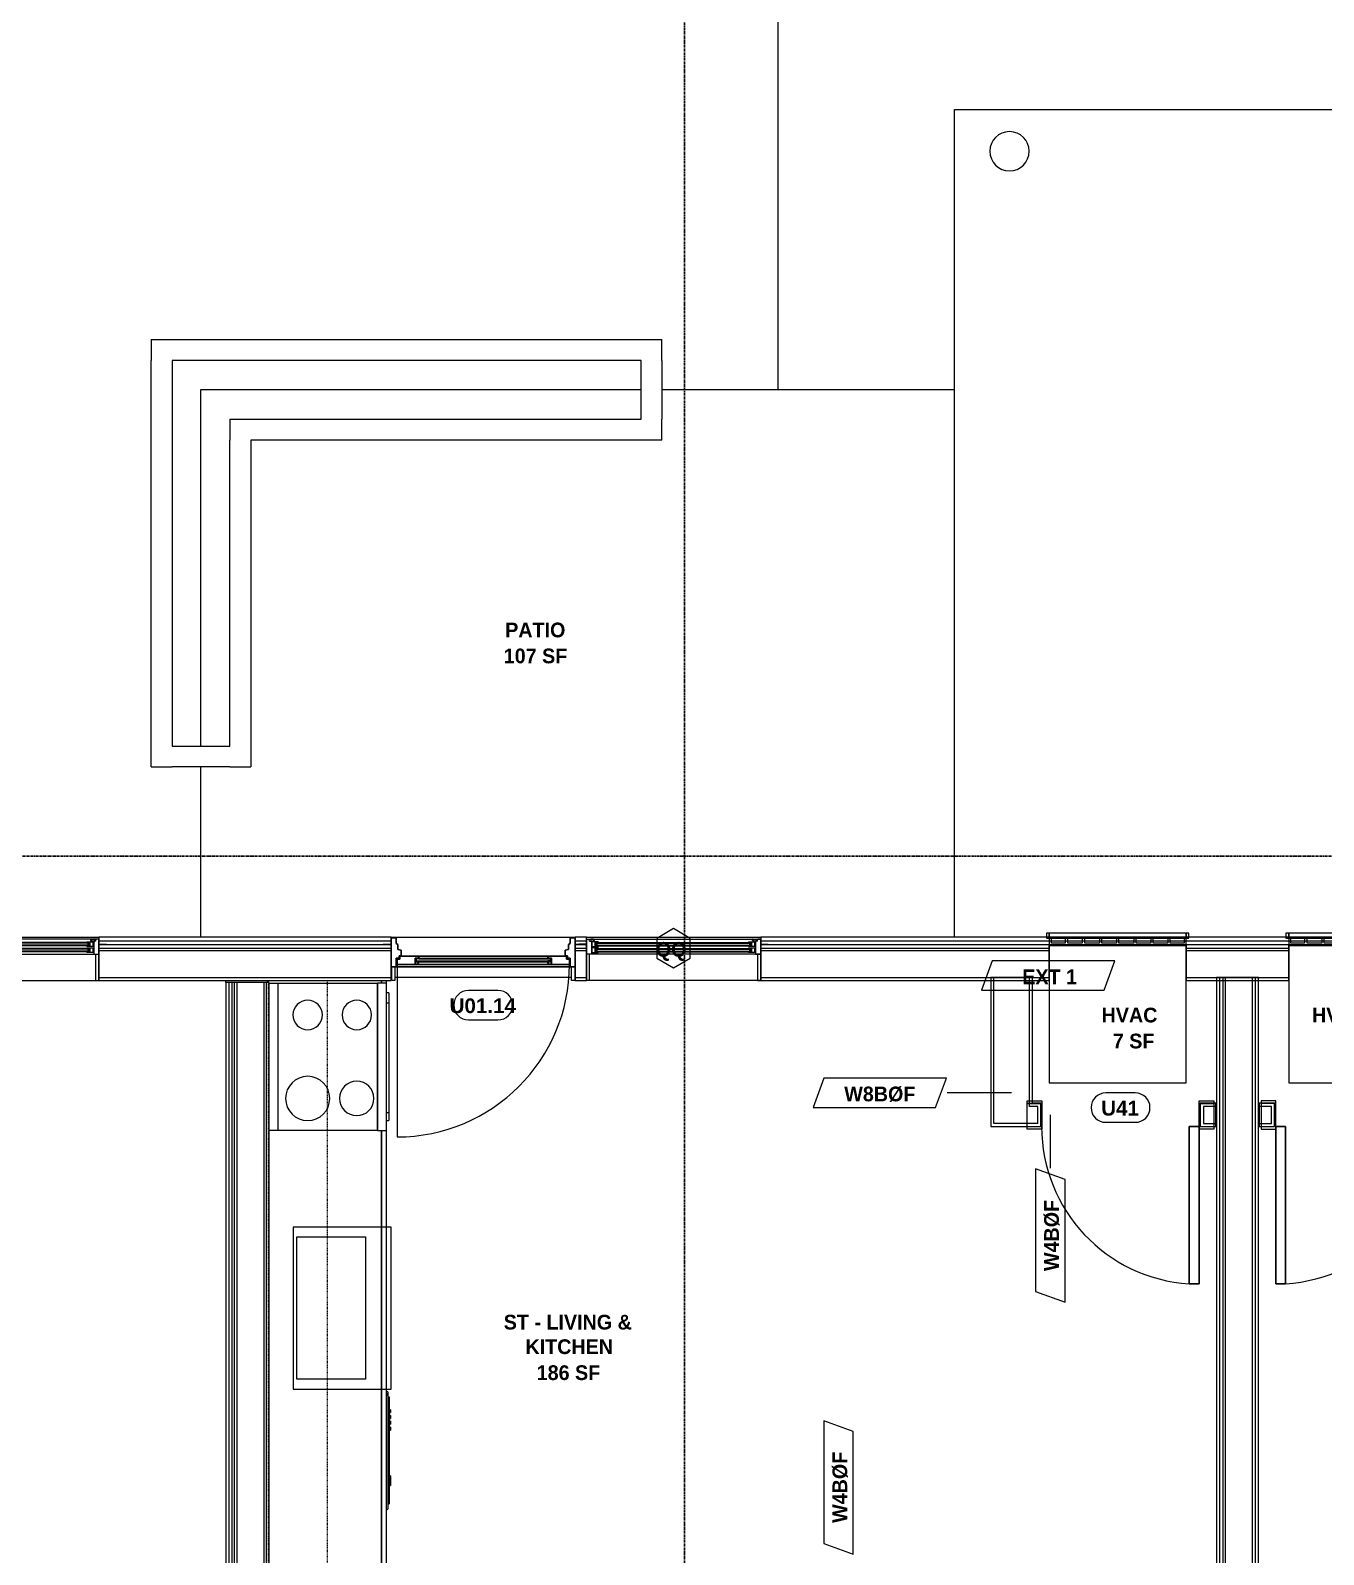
# Model space of a CAD drawing. Header units: inches. Extents: x -4058 to -1781, y 9814 to 12264.
# Drawn here: x -2960.5 to -2697.2, y 10697 to 11007.4 of the extents above; entities that cross this region are included whole.
import ezdxf

# ---------------------------------------------------------------- set-up
doc = ezdxf.new("R2010")
doc.units = ezdxf.units.IN
doc.header["$MEASUREMENT"] = 0
doc.linetypes.add('Dash', pattern=[0.25, 0.125, -0.125])
doc.linetypes.add('Grid Line 1_2_', pattern=[0.875, 0.5, -0.125, 0.125, -0.125])
for name, color, linetype, lineweight in [('0-1', 7, 'Continuous', 5), ('0-2', 7, 'Continuous', 9), ('A-AREA-IDEN', 2, 'Continuous', 9), ('A-DETL-GENF-HDLN-1', 7, 'Dash', 9), ('A-DETL-GENF-HDLN-2', 1, 'Continuous', 18), ('A-DOOR-1', 7, 'Continuous', 9), ('A-DOOR-2', 10, 'Continuous', 30), ('A-DOOR-3', 31, 'Continuous', 9), ('A-DOOR-4', 31, 'Continuous', 30), ('A-DOOR-FRAM-1', 7, 'Continuous', 9), ('A-DOOR-FRAM-2', 10, 'Continuous', 30), ('A-DOOR-GLAZ-1', 7, 'Continuous', 9), ('A-DOOR-IDEN', 31, 'Continuous', 9), ('A-FLOR-1', 7, 'Continuous', 9), ('A-FLOR-2', 192, 'Continuous', 9), ('A-GENM-1', 7, 'Continuous', 9), ('A-GLAZ', 151, 'Continuous', 18), ('A-GLAZ-1', 10, 'Continuous', 30), ('A-GLAZ-2', 7, 'Continuous', 9), ('A-GLAZ-IDEN', 152, 'Continuous', 9), ('A-WALL', 113, 'Continuous', 18), ('A-WALL-1', 7, 'Continuous', 9), ('A-WALL-2', 250, 'Continuous', 18), ('A-WALL-3', 113, 'Continuous', 9), ('A-WALL-IDEN', 211, 'Continuous', 9), ('E-LITE-EQPM-1', 7, 'Continuous', 9), ('I-WALL-1', 7, 'Continuous', 9), ('I-WALL-2', 2, 'Continuous', 9), ('P-SANR-FIXT', 6, 'Continuous', 9), ('Q-CASE', 31, 'Continuous', 9), ('Q-CASE-HDLN', 31, 'Dash', 9), ('Q-SPCQ', 91, 'Continuous', 9), ('S-GRID-1', 1, 'Grid Line 1_2_', 30)]:
    doc.layers.add(name, color=color, linetype=linetype, lineweight=lineweight)
doc.styles.add('Arial_B', font='arialbd.ttf', dxfattribs={"height": 3})
doc.styles.add('Century Gothic_B_1', font='GOTHICB.TTF', dxfattribs={"height": 3})

# ---------------------------------------------------------------- blocks, each defined once
blk = doc.blocks.new('Bayer Built Door - VISTAGRANDE FLUSH _RH_ - 37-1_2__ x 81-3_4__ - 1ST FLOOR 2-3442498-UNIT PLANS - 1ST FLOOR')
at = {"layer": 'A-DOOR-1'}
blk.add_line((17.56, 1.16), (17.56, 36.28), dxfattribs=at)
blk.add_arc((17.56, 1.16), 35.12, 90, 180, dxfattribs=at)
at = {"layer": 'A-DOOR-2'}
for p, q in [((-17.56, 0.09), (-17.56, 1.16)), ((-17.56, 1.16), (-13.13, 1.16)), ((-16.95, 0.08), (-17.56, 0.09)), ((-16.95, -0.56), (-16.95, 0.08)), ((-13.87, 1.16), (-13.87, -0.16)), ((-13.87, 1.16), (-13.87, 1.09)), ((-13.87, 1.09), (-13.36, 1.09)), ((-13.13, 0.59), (-13.87, 0.59)), ((-13.36, 1.09), (-13.16, 0.84)), ((-13.16, 0.84), (-13.13, 0.66)), ((13.12, 1.16), (-13.13, 1.16)), ((-13.13, 0.66), (-13.13, 0.59)), ((13.16, 0.84), (13.12, 0.66)), ((13.12, 0.66), (13.12, 0.59)), ((13.12, 0.59), (13.87, 0.59)), ((17.56, 1.16), (13.12, 1.16)), ((13.36, 1.09), (13.16, 0.84)), ((13.87, 1.09), (13.36, 1.09)), ((13.87, 1.16), (13.87, -0.16)), ((13.87, 1.16), (13.87, 1.09)), ((16.95, 0.08), (17.56, 0.09)), ((16.95, -0.56), (16.95, 0.08)), ((17.56, 0.09), (17.56, 1.16)), ((-16.95, -0.56), (-13.13, -0.56)), ((-13.87, -0.16), (-13.13, -0.16)), ((-13.13, -0.25), (-13.16, -0.56)), ((13.12, -0.56), (-13.13, -0.56)), ((-13.13, -0.16), (-13.13, -0.25)), ((13.12, -0.16), (13.12, -0.25)), ((13.87, -0.16), (13.12, -0.16)), ((13.12, -0.25), (13.16, -0.56)), ((16.95, -0.56), (13.12, -0.56))]:
    blk.add_line(p, q, dxfattribs=at)
at = {"layer": 'A-DOOR-FRAM-1'}
for p, q in [((-18.63, 4.44), (-18, 4.44)), ((-18.63, 1.62), (-18.63, 4.44)), ((-18, 4.44), (-18, 1.62)), ((18, 4.44), (18.62, 4.44)), ((18, 1.62), (18, 4.44)), ((18.62, 4.44), (18.62, 1.62)), ((-18, 1.62), (-18.63, 1.62)), ((18.62, 1.62), (18, 1.62))]:
    blk.add_line(p, q, dxfattribs=at)
at = {"layer": 'A-DOOR-FRAM-2'}
for p, q in [((-18.75, -4.25), (-18.75, 1.62)), ((-18.75, 1.62), (-17.72, 1.62)), ((-18.37, 1.62), (-18.75, 1.62)), ((-18.75, 1.62), (-18.63, 1.62)), ((-18, 1.62), (18, 1.62)), ((-17.72, 1.62), (-17.72, -0.16)), ((17.72, 1.62), (17.72, -0.16)), ((18.75, 1.62), (17.72, 1.62)), ((18.62, 1.62), (18.75, 1.62)), ((18.75, -4.25), (18.75, 1.62)), ((-20.38, -2.94), (-18.75, -2.94)), ((-17.72, -0.16), (-17.14, -0.16)), ((-17.38, -2.89), (-17.72, -3.13)), ((-16.69, -1.73), (-17.38, -1.89)), ((-17.38, -1.89), (-17.38, -2.89)), ((-17.14, -0.16), (-17.14, -0.59)), ((-17.14, -0.59), (-16.69, -0.59)), ((-16.69, -0.59), (-16.69, -1.73)), ((17.14, -0.59), (16.69, -0.59)), ((16.69, -0.59), (16.69, -1.73)), ((16.69, -1.73), (17.38, -1.89)), ((17.14, -0.16), (17.14, -0.59)), ((17.72, -0.16), (17.14, -0.16)), ((17.38, -1.89), (17.38, -2.89)), ((17.38, -2.89), (17.72, -3.13)), ((20.37, -2.94), (18.75, -2.94)), ((-18.75, -4.25), (-17.72, -4.25)), ((-17.72, -3.13), (-17.72, -4.25)), ((17.72, -3.13), (17.72, -4.25)), ((18.75, -4.25), (17.72, -4.25))]:
    blk.add_line(p, q, dxfattribs=at)
at = {"layer": 'A-DOOR-GLAZ-1'}
for p, q in [((-13.87, 0.44), (-13.13, 0.44)), ((-13.66, 0), (-13.66, 0.44)), ((13.12, 0.59), (-13.13, 0.59)), ((13.12, 0.44), (-13.13, 0.44)), ((13.87, 0.44), (13.12, 0.44)), ((13.66, 0), (13.66, 0.44)), ((-13.13, 0), (-13.87, 0)), ((13.12, 0), (-13.13, 0)), ((13.12, -0.16), (-13.13, -0.16)), ((13.12, 0), (13.87, 0))]:
    blk.add_line(p, q, dxfattribs=at)
blk = doc.blocks.new('Window-Double_Hung-Marvin-Essential - 1-WIDE _TEMP LOWER_ ESDH3066-3454275-UNIT PLANS - 1ST FLOOR')
at = {"layer": 'A-DETL-GENF-HDLN-1'}
blk.add_line((16.1, 3.97), (-16.5, 3.97), dxfattribs=at)
at = {"layer": 'A-DETL-GENF-HDLN-2'}
for p, q in [((-17.75, 4.03), (-17.16, 4.03)), ((-17.75, 4.03), (-17.75, 0.94)), ((-17.08, 3.62), (-17.16, 4.03)), ((-17.08, 3.62), (-16.19, 3.62)), ((-16.85, 4), (-16.85, 3.62)), ((-16.3, 4), (-16.85, 4)), ((-16.38, 3.52), (-16.72, 3.52)), ((-16.72, 3.52), (-16.72, 0.94)), ((-15.34, 3.44), (-16.56, 3.44)), ((-16.56, 2.5), (-16.56, 3.44)), ((-16.38, 3.62), (-16.38, 3.52)), ((-16.3, 3.76), (-16.3, 4)), ((-16.18, 3.76), (-16.3, 3.76)), ((-16.19, 3.72), (-16.1, 3.72)), ((-16.19, 3.62), (-16.19, 3.72)), ((-16.18, 3.97), (-16.1, 3.97)), ((-16.18, 3.97), (-16.18, 3.76)), ((-16.1, 3.72), (-16.1, 3.97)), ((-15.94, 2.62), (-15.94, 3.34)), ((-15.94, 3.34), (-15.28, 3.34)), ((-15.84, 2.63), (-15.84, 3.32)), ((-15.54, 2.76), (-15.54, 3.2)), ((-15.34, 3.44), (-15.28, 3.38)), ((-15.28, 3.34), (-15.28, 3.38)), ((15.34, 3.44), (15.28, 3.38)), ((15.28, 3.34), (15.28, 3.38)), ((15.94, 3.34), (15.28, 3.34)), ((15.34, 3.44), (16.56, 3.44)), ((15.54, 2.76), (15.54, 3.2)), ((15.84, 2.63), (15.84, 3.32)), ((15.94, 2.62), (15.94, 3.34)), ((16.18, 3.97), (16.1, 3.97)), ((16.1, 3.72), (16.1, 3.97)), ((16.19, 3.72), (16.1, 3.72)), ((16.18, 3.97), (16.18, 3.76)), ((16.18, 3.76), (16.3, 3.76)), ((16.19, 3.62), (16.19, 3.72)), ((17.08, 3.62), (16.19, 3.62)), ((16.3, 3.76), (16.3, 4)), ((16.3, 4), (16.85, 4)), ((16.38, 3.62), (16.38, 3.52)), ((16.38, 3.52), (16.72, 3.52)), ((16.56, 2.5), (16.56, 3.44)), ((16.72, 3.52), (16.72, 0.94)), ((16.85, 4), (16.85, 3.62)), ((17.08, 3.62), (17.16, 4.03)), ((17.75, 4.03), (17.16, 4.03)), ((17.75, 4.03), (17.75, 0.94)), ((-19.25, 2.98), (-19.25, 2.94)), ((-17.75, 2.98), (-19.25, 2.98)), ((-19.25, 2.94), (-17.9, 2.94)), ((-17.9, 2.94), (-17.9, 2.83)), ((-17.9, 2.83), (-17.75, 2.83)), ((-16.72, 0.94), (-17.75, 0.94)), ((-17.13, 0.91), (-17.13, -4.44)), ((-16.56, 2.5), (-15.34, 2.5)), ((-15.34, 2.22), (-16.56, 2.22)), ((-16.56, 1.28), (-16.56, 2.22)), ((-16.56, 1.28), (-15.34, 1.28)), ((-15.28, 2.62), (-15.94, 2.62)), ((-15.94, 1.4), (-15.94, 2.12)), ((-15.94, 2.12), (-15.28, 2.12)), ((-15.28, 1.4), (-15.94, 1.4)), ((-15.84, 1.41), (-15.84, 2.1)), ((-15.54, 1.54), (-15.54, 1.98)), ((-15.34, 2.5), (-15.28, 2.56)), ((-15.34, 2.22), (-15.28, 2.16)), ((-15.34, 1.28), (-15.28, 1.34)), ((-15.28, 2.56), (-15.28, 2.62)), ((-15.28, 2.12), (-15.28, 2.16)), ((-15.28, 1.34), (-15.28, 1.4)), ((15.28, 2.56), (15.28, 2.62)), ((15.28, 2.62), (15.94, 2.62)), ((15.34, 2.5), (15.28, 2.56)), ((15.34, 2.22), (15.28, 2.16)), ((15.28, 2.12), (15.28, 2.16)), ((15.94, 2.12), (15.28, 2.12)), ((15.28, 1.34), (15.28, 1.4)), ((15.28, 1.4), (15.94, 1.4)), ((15.34, 1.28), (15.28, 1.34)), ((16.56, 2.5), (15.34, 2.5)), ((15.34, 2.22), (16.56, 2.22)), ((16.56, 1.28), (15.34, 1.28)), ((15.54, 1.54), (15.54, 1.98)), ((15.84, 1.41), (15.84, 2.1)), ((15.94, 1.4), (15.94, 2.12)), ((16.56, 1.28), (16.56, 2.22)), ((16.72, 0.94), (17.75, 0.94)), ((17.12, -4.44), (17.12, 0.91)), ((17.75, 2.98), (19.25, 2.98)), ((17.9, 2.83), (17.75, 2.83)), ((17.9, 2.94), (17.9, 2.83)), ((19.25, 2.94), (17.9, 2.94)), ((19.25, 2.98), (19.25, 2.94)), ((-17.13, -4.44), (-17.75, -4.44)), ((17.12, -4.44), (17.75, -4.44))]:
    blk.add_line(p, q, dxfattribs=at)
at = {"layer": 'A-GLAZ'}
for p, q in [((15.84, 3.32), (-15.84, 3.32)), ((15.84, 3.2), (-15.84, 3.2)), ((15.84, 2.76), (-15.84, 2.76)), ((15.84, 2.63), (-15.84, 2.63)), ((15.84, 2.1), (-15.84, 2.1)), ((15.84, 1.98), (-15.84, 1.98)), ((15.84, 1.54), (-15.84, 1.54)), ((15.84, 1.41), (-15.84, 1.41))]:
    blk.add_line(p, q, dxfattribs=at)
at = {"layer": 'A-GLAZ-1'}
for p, q in [((-17.75, 4.03), (-17.75, 0.94)), ((17.75, 0.94), (17.75, 4.03)), ((-17.75, 0.91), (-17.75, -4.44)), ((17.75, -4.44), (17.75, 0.91))]:
    blk.add_line(p, q, dxfattribs=at)
at = {"layer": 'A-GLAZ-2'}
for p, q in [((17.75, 4.03), (-17.75, 4.03)), ((-17.75, 0.94), (17.75, 0.94)), ((-17.75, -4.44), (17.75, -4.44))]:
    blk.add_line(p, q, dxfattribs=at)
blk = doc.blocks.new('Pathway_Cooper_McGraw-Edison _BSC-BRC_Round - Pathway_Cooper_McGraw-Edison _BSC-BRC_Round-2028611-UNIT PLANS - 1ST FLOOR')
at = {"layer": 'E-LITE-EQPM-1'}
for start, end in [(360, 180), (180, 360)]:
    blk.add_arc((0, 0), 4, start, end, dxfattribs=at)
blk = doc.blocks.new('V-Series_EWC4_SPVU_RFA_2015 - 1ST FLOOR-2484708-UNIT PLANS - 1ST FLOOR')
at = {"layer": 'A-GENM-1'}
for p, q in [((-3126.69, 12090.69), (-3127.25, 12090.69)), ((-3127.25, 12090.69), (-3127.25, 12089.69)), ((-3127.25, 12089.69), (-3126.69, 12089.69)), ((-3098.81, 12090.69), (-3126.69, 12090.69)), ((-3126.69, 12090.69), (-3126.69, 12089.69)), ((-3126.69, 12089.69), (-3126.69, 12090.69)), ((-3126.69, 12089.69), (-3098.81, 12089.69)), ((-3126.69, 12089.69), (-3126.69, 12060.25)), ((-3126.25, 12089.69), (-3126.69, 12089.69)), ((-3126.25, 12088.69), (-3126.25, 12089.69)), ((-3123.45, 12088.69), (-3126.25, 12088.69)), ((-3122.95, 12089.69), (-3123.45, 12089.69)), ((-3123.45, 12089.69), (-3123.45, 12088.69)), ((-3122.95, 12088.69), (-3122.95, 12089.69)), ((-3119.97, 12088.69), (-3122.95, 12088.69)), ((-3119.47, 12089.69), (-3119.97, 12089.69)), ((-3119.97, 12089.69), (-3119.97, 12088.69)), ((-3119.47, 12088.69), (-3119.47, 12089.69)), ((-3116.48, 12088.69), (-3119.47, 12088.69)), ((-3115.98, 12089.69), (-3116.48, 12089.69)), ((-3116.48, 12089.69), (-3116.48, 12088.69)), ((-3115.98, 12088.69), (-3115.98, 12089.69)), ((-3113, 12088.69), (-3115.98, 12088.69)), ((-3112.5, 12089.69), (-3113, 12089.69)), ((-3113, 12089.69), (-3113, 12088.69)), ((-3112.5, 12088.69), (-3112.5, 12089.69)), ((-3109.51, 12088.69), (-3112.5, 12088.69)), ((-3109.01, 12089.69), (-3109.51, 12089.69)), ((-3109.51, 12089.69), (-3109.51, 12088.69)), ((-3109.01, 12088.69), (-3109.01, 12089.69)), ((-3106.03, 12088.69), (-3109.01, 12088.69)), ((-3105.53, 12089.69), (-3106.03, 12089.69)), ((-3106.03, 12089.69), (-3106.03, 12088.69)), ((-3105.53, 12088.69), (-3105.53, 12089.69)), ((-3102.55, 12088.69), (-3105.53, 12088.69)), ((-3102.05, 12089.69), (-3102.55, 12089.69)), ((-3102.55, 12089.69), (-3102.55, 12088.69)), ((-3102.05, 12088.69), (-3102.05, 12089.69)), ((-3099.25, 12088.69), (-3102.05, 12088.69)), ((-3098.81, 12089.69), (-3099.25, 12089.69)), ((-3099.25, 12089.69), (-3099.25, 12088.69)), ((-3098.81, 12089.69), (-3098.81, 12090.69)), ((-3098.25, 12090.69), (-3098.81, 12090.69)), ((-3098.81, 12090.69), (-3098.81, 12089.69)), ((-3098.81, 12089.69), (-3098.25, 12089.69)), ((-3098.81, 12060.25), (-3098.81, 12089.69)), ((-3098.25, 12089.69), (-3098.25, 12090.69)), ((-3126.69, 12060.25), (-3098.81, 12060.25))]:
    blk.add_line(p, q, dxfattribs=at)
blk = doc.blocks.new('Window-Double_Hung-Marvin-Essential - 1-WIDE _TEMP ALL_ ESDH3066-3454280-UNIT PLANS - 1ST FLOOR')
at = {"layer": 'A-DETL-GENF-HDLN-1'}
blk.add_line((16.1, -3.97), (-16.5, -3.97), dxfattribs=at)
at = {"layer": 'A-DETL-GENF-HDLN-2'}
for p, q in [((-17.13, 4.44), (-17.75, 4.44)), ((-17.13, -0.91), (-17.13, 4.44)), ((17.12, 4.44), (17.75, 4.44)), ((17.12, 4.44), (17.12, -0.91)), ((-19.25, -2.98), (-19.25, -2.94)), ((-19.25, -2.94), (-17.9, -2.94)), ((-17.75, -2.98), (-19.25, -2.98)), ((-17.9, -2.94), (-17.9, -2.83)), ((-17.9, -2.83), (-17.75, -2.83)), ((-16.72, -0.94), (-17.75, -0.94)), ((-17.75, -4.03), (-17.75, -0.94)), ((-16.72, -3.52), (-16.72, -0.94)), ((-16.56, -1.28), (-15.34, -1.28)), ((-16.56, -1.28), (-16.56, -2.22)), ((-15.34, -2.22), (-16.56, -2.22)), ((-16.56, -2.5), (-15.34, -2.5)), ((-16.56, -2.5), (-16.56, -3.44)), ((-15.28, -1.4), (-15.94, -1.4)), ((-15.94, -1.4), (-15.94, -2.12)), ((-15.94, -2.12), (-15.28, -2.12)), ((-15.28, -2.62), (-15.94, -2.62)), ((-15.94, -2.62), (-15.94, -3.34)), ((-15.84, -1.41), (-15.84, -2.1)), ((-15.84, -2.63), (-15.84, -3.32)), ((-15.54, -1.54), (-15.54, -1.98)), ((-15.54, -2.76), (-15.54, -3.2)), ((-15.34, -1.28), (-15.28, -1.34)), ((-15.34, -2.22), (-15.28, -2.16)), ((-15.34, -2.5), (-15.28, -2.56)), ((-15.28, -1.34), (-15.28, -1.4)), ((-15.28, -2.12), (-15.28, -2.16)), ((-15.28, -2.56), (-15.28, -2.62)), ((15.34, -1.28), (15.28, -1.34)), ((15.28, -1.34), (15.28, -1.4)), ((15.28, -1.4), (15.94, -1.4)), ((15.28, -2.12), (15.28, -2.16)), ((15.94, -2.12), (15.28, -2.12)), ((15.34, -2.22), (15.28, -2.16)), ((15.34, -2.5), (15.28, -2.56)), ((15.28, -2.56), (15.28, -2.62)), ((15.28, -2.62), (15.94, -2.62)), ((16.56, -1.28), (15.34, -1.28)), ((15.34, -2.22), (16.56, -2.22)), ((16.56, -2.5), (15.34, -2.5)), ((15.54, -1.54), (15.54, -1.98)), ((15.54, -2.76), (15.54, -3.2)), ((15.84, -1.41), (15.84, -2.1)), ((15.84, -2.63), (15.84, -3.32)), ((15.94, -1.4), (15.94, -2.12)), ((15.94, -2.62), (15.94, -3.34)), ((16.56, -1.28), (16.56, -2.22)), ((16.56, -2.5), (16.56, -3.44)), ((16.72, -3.52), (16.72, -0.94)), ((16.72, -0.94), (17.75, -0.94)), ((17.75, -4.03), (17.75, -0.94)), ((17.9, -2.83), (17.75, -2.83)), ((17.75, -2.98), (19.25, -2.98)), ((17.9, -2.94), (17.9, -2.83)), ((19.25, -2.94), (17.9, -2.94)), ((19.25, -2.98), (19.25, -2.94)), ((-17.75, -4.03), (-17.16, -4.03)), ((-17.08, -3.62), (-17.16, -4.03)), ((-17.08, -3.62), (-16.19, -3.62)), ((-16.85, -4), (-16.85, -3.62)), ((-16.3, -4), (-16.85, -4)), ((-16.38, -3.52), (-16.72, -3.52)), ((-15.34, -3.44), (-16.56, -3.44)), ((-16.38, -3.62), (-16.38, -3.52)), ((-16.18, -3.76), (-16.3, -3.76)), ((-16.3, -3.76), (-16.3, -4)), ((-16.19, -3.62), (-16.19, -3.72)), ((-16.19, -3.72), (-16.1, -3.72)), ((-16.18, -3.97), (-16.18, -3.76)), ((-16.18, -3.97), (-16.1, -3.97)), ((-16.1, -3.72), (-16.1, -3.97)), ((-15.94, -3.34), (-15.28, -3.34)), ((-15.34, -3.44), (-15.28, -3.38)), ((-15.28, -3.34), (-15.28, -3.38)), ((15.28, -3.34), (15.28, -3.38)), ((15.94, -3.34), (15.28, -3.34)), ((15.34, -3.44), (15.28, -3.38)), ((15.34, -3.44), (16.56, -3.44)), ((16.19, -3.72), (16.1, -3.72)), ((16.1, -3.72), (16.1, -3.97)), ((16.18, -3.97), (16.1, -3.97)), ((16.18, -3.97), (16.18, -3.76)), ((16.18, -3.76), (16.3, -3.76)), ((17.08, -3.62), (16.19, -3.62)), ((16.19, -3.62), (16.19, -3.72)), ((16.3, -3.76), (16.3, -4)), ((16.3, -4), (16.85, -4)), ((16.38, -3.62), (16.38, -3.52)), ((16.38, -3.52), (16.72, -3.52)), ((16.85, -4), (16.85, -3.62)), ((17.08, -3.62), (17.16, -4.03)), ((17.75, -4.03), (17.16, -4.03))]:
    blk.add_line(p, q, dxfattribs=at)
at = {"layer": 'A-GLAZ'}
for p, q in [((15.84, -1.41), (-15.84, -1.41)), ((15.84, -1.54), (-15.84, -1.54)), ((15.84, -1.98), (-15.84, -1.98)), ((15.84, -2.1), (-15.84, -2.1)), ((15.84, -2.63), (-15.84, -2.63)), ((15.84, -2.76), (-15.84, -2.76)), ((15.84, -3.2), (-15.84, -3.2)), ((15.84, -3.32), (-15.84, -3.32))]:
    blk.add_line(p, q, dxfattribs=at)
at = {"layer": 'A-GLAZ-1'}
for p, q in [((-17.75, -0.91), (-17.75, 4.44)), ((17.75, 4.44), (17.75, -0.91)), ((-17.75, -4.03), (-17.75, -0.94)), ((17.75, -0.94), (17.75, -4.03))]:
    blk.add_line(p, q, dxfattribs=at)
at = {"layer": 'A-GLAZ-2'}
for p, q in [((-17.75, 4.44), (17.75, 4.44)), ((-17.75, -0.94), (17.75, -0.94)), ((17.75, -4.03), (-17.75, -4.03)), ((17.75, -4.44), (19.62, -4.44)), ((17.75, -4.5), (17.75, -4.44)), ((19.62, -4.5), (17.75, -4.5)), ((19.62, -4.44), (19.62, -4.5))]:
    blk.add_line(p, q, dxfattribs=at)
blk = doc.blocks.new('CTR - 1st Phase - Shell_rvt-1-UNIT PLANS - 1ST FLOOR')
at = {"layer": 'A-FLOR-1'}
for p, q in [((-2808.32, 11061.29), (-2808.32, 10934.19)), ((-2772.32, 10934.19), (-2772.32, 10991.29)), ((-2772.32, 10991.29), (-2520.32, 10991.29)), ((-2925.92, 10934.19), (-2925.92, 10861.64)), ((-2836.17, 10934.19), (-2925.92, 10934.19)), ((-2772.32, 10934.19), (-2831.92, 10934.19)), ((-2772.32, 10822.74), (-2772.32, 10934.19)), ((-2925.92, 10857.39), (-2925.92, 10822.74)), ((-2887.07, 10822.74), (-2849.57, 10822.74))]:
    blk.add_line(p, q, dxfattribs=at)
at = {"layer": 'A-WALL-1'}
for p, q in [((-2935.92, 10944.44), (-2831.92, 10944.44)), ((-2935.92, 10944.44), (-2935.92, 10940.19)), ((-2831.92, 10940.19), (-2831.92, 10944.44)), ((-2935.92, 10857.39), (-2935.92, 10940.19)), ((-2836.17, 10940.19), (-2931.67, 10940.19)), ((-2931.67, 10940.19), (-2931.67, 10861.64)), ((-2836.17, 10928.19), (-2836.17, 10940.19)), ((-2831.92, 10940.19), (-2831.92, 10928.19)), ((-2919.92, 10928.19), (-2836.17, 10928.19)), ((-2919.92, 10928.19), (-2919.92, 10923.94)), ((-2831.92, 10923.94), (-2831.92, 10928.19)), ((-2919.92, 10861.64), (-2919.92, 10923.94)), ((-2831.92, 10923.94), (-2915.67, 10923.94)), ((-2915.67, 10923.94), (-2915.67, 10857.39)), ((-2931.67, 10861.64), (-2919.92, 10861.64)), ((-2935.92, 10857.39), (-2931.67, 10857.39)), ((-2919.92, 10857.39), (-2931.67, 10857.39)), ((-2919.92, 10857.39), (-2915.67, 10857.39)), ((-2982.07, 10822.74), (-2946.57, 10822.74)), ((-2887.07, 10822.74), (-2946.57, 10822.74)), ((-2946.57, 10822.74), (-2946.57, 10822.33)), ((-2887.07, 10813.86), (-2887.07, 10822.74)), ((-2849.2, 10822.74), (-2849.57, 10822.74)), ((-2849.57, 10822.74), (-2849.57, 10813.86)), ((-2847.32, 10822.33), (-2847.32, 10822.74)), ((-2847.32, 10822.74), (-2811.82, 10822.74)), ((-2617.62, 10822.74), (-2811.82, 10822.74)), ((-2811.82, 10822.74), (-2811.82, 10822.33)), ((-2946.57, 10819.24), (-2946.57, 10819.21)), ((-2847.32, 10819.21), (-2847.32, 10819.24)), ((-2811.82, 10819.24), (-2811.82, 10819.21)), ((-2753.04, 10813.86), (-2753.04, 10820.99)), ((-2753.04, 10820.99), (-2725.16, 10820.99)), ((-2725.16, 10820.99), (-2725.16, 10813.86)), ((-2704.29, 10813.86), (-2704.29, 10820.99)), ((-2704.29, 10820.99), (-2676.41, 10820.99)), ((-2946.57, 10813.86), (-2887.07, 10813.86)), ((-2849.57, 10813.86), (-2847.32, 10813.86)), ((-2811.82, 10813.86), (-2753.04, 10813.86)), ((-2725.16, 10813.86), (-2704.29, 10813.86))]:
    blk.add_line(p, q, dxfattribs=at)
at = {"layer": 'A-WALL-2'}
for p, q in [((-2946.57, 10821.99), (-2887.07, 10821.99)), ((-2849.57, 10821.99), (-2847.32, 10821.99)), ((-2811.82, 10821.99), (-2617.62, 10821.99)), ((-2946.57, 10821.24), (-2887.07, 10821.24)), ((-2946.57, 10820.49), (-2887.07, 10820.49)), ((-2946.57, 10819.99), (-2887.07, 10819.99)), ((-2849.57, 10821.24), (-2847.32, 10821.24)), ((-2849.57, 10820.49), (-2847.32, 10820.49)), ((-2849.57, 10819.99), (-2847.32, 10819.99)), ((-2811.82, 10821.24), (-2617.62, 10821.24)), ((-2811.82, 10820.49), (-2753.04, 10820.49)), ((-2811.82, 10819.99), (-2753.04, 10819.99)), ((-2725.16, 10820.49), (-2704.29, 10820.49)), ((-2725.16, 10819.99), (-2704.29, 10819.99)), ((-2946.57, 10814.49), (-2887.07, 10814.49)), ((-2849.57, 10814.49), (-2847.32, 10814.49)), ((-2811.82, 10814.49), (-2753.04, 10814.49)), ((-2725.16, 10814.49), (-2704.29, 10814.49))]:
    blk.add_line(p, q, dxfattribs=at)
at = {"layer": '0-2'}
for name, p in [('Pathway_Cooper_McGraw-Edison _BSC-BRC_Round - Pathway_Cooper_McGraw-Edison _BSC-BRC_Round-2028611-UNIT PLANS - 1ST FLOOR', (-2761.14, 10982.79)), ('Window-Double_Hung-Marvin-Essential - 1-WIDE _TEMP LOWER_ ESDH3066-3454275-UNIT PLANS - 1ST FLOOR', (-2964.32, 10818.3)), ('V-Series_EWC4_SPVU_RFA_2015 - 1ST FLOOR-2484708-UNIT PLANS - 1ST FLOOR', (373.65, -1267.2)), ('V-Series_EWC4_SPVU_RFA_2015 - 1ST FLOOR-2484708-UNIT PLANS - 1ST FLOOR', (422.4, -1267.2))]:
    blk.add_blockref(name, p, dxfattribs=at)
at = {"layer": '0-2', "rotation": 180}
for name, p in [('Bayer Built Door - VISTAGRANDE FLUSH _RH_ - 37-1_2__ x 81-3_4__ - 1ST FLOOR 2-3442498-UNIT PLANS - 1ST FLOOR', (-2868.32, 10818.3)), ('Window-Double_Hung-Marvin-Essential - 1-WIDE _TEMP ALL_ ESDH3066-3454280-UNIT PLANS - 1ST FLOOR', (-2829.57, 10818.3))]:
    blk.add_blockref(name, p, dxfattribs=at)
blk = doc.blocks.new('CTR - 1st Phase - Common Walls_rvt-1-UNIT PLANS - 1ST FLOOR')
at = {"layer": 'A-WALL-2'}
for p, q in [((-2920.14, 10813.49), (-2920.14, 10457.54)), ((-2919.51, 10813.49), (-2919.51, 10457.54)), ((-2919.01, 10813.49), (-2919.01, 10457.54)), ((-2918.51, 10813.49), (-2918.51, 10457.54)), ((-2913.01, 10813.49), (-2913.01, 10457.54)), ((-2912.51, 10813.49), (-2912.51, 10457.54)), ((-2718.35, 10814.49), (-2718.35, 10476.16)), ((-2717.72, 10814.49), (-2717.72, 10476.16)), ((-2717.22, 10814.49), (-2717.22, 10476.16)), ((-2711.72, 10814.49), (-2711.72, 10476.16)), ((-2711.1, 10814.49), (-2711.1, 10476.16))]:
    blk.add_line(p, q, dxfattribs=at)
at = {"layer": 'I-WALL-1'}
for p, q in [((-2911.89, 10813.49), (-2920.76, 10813.49)), ((-2920.76, 10813.49), (-2920.76, 10496.66)), ((-2911.89, 10496.91), (-2911.89, 10813.49)), ((-2710.47, 10814.49), (-2718.97, 10814.49)), ((-2718.97, 10814.49), (-2718.97, 10476.16)), ((-2710.47, 10476.16), (-2710.47, 10814.49))]:
    blk.add_line(p, q, dxfattribs=at)
blk = doc.blocks.new('CTR - 1st Phase - Structure_rvt-1-UNIT PLANS - 1ST FLOOR')
at = {"layer": 'S-GRID-1'}
for p, q in [((-2827.32, 9814.03), (-2827.32, 12247.5)), ((-1781.27, 10839.19), (-4041.78, 10839.19))]:
    blk.add_line(p, q, dxfattribs=at)
blk = doc.blocks.new('OD_CW_Base Cabinet - OD_CW_Base Cabinet-V41-UNIT PLANS - 1ST FLOOR')
at = {"layer": 'Q-CASE'}
for p, q in [((0.74, 0), (1.24, 0)), ((31.24, 0), (126.94, 0)), ((1.11, -24), (0.74, -24))]:
    blk.add_line(p, q, dxfattribs=at)
blk = doc.blocks.new('OD_CW_Upper Cabinet - OD_CW_Upper Cabinet-4366999-UNIT PLANS - 1ST FLOOR')
at = {"layer": 'Q-CASE-HDLN'}
for p, q in [((0.74, -24), (0.74, -12)), ((0.74, -12), (162.69, -12)), ((162.69, -12), (162.69, -24)), ((162.69, -24), (0.74, -24))]:
    blk.add_line(p, q, dxfattribs=at)
blk = doc.blocks.new('SWING - SINGLE - FLUSH - SWING - 32_ x 80_ - WITH ACOUSTICAL SEAL-4346071-UNIT PLANS - 1ST FLOOR')
at = {"layer": 'A-DOOR-3'}
for p, q in [((-16, 2.87), (-19, 2.87)), ((-19, 2.87), (-19, -2.38)), ((-16, -2.38), (-16, 2.87)), ((19, 2.87), (16, 2.87)), ((16, 2.87), (16, -2.38)), ((19, -2.38), (19, 2.87)), ((-19, -2.38), (-16, -2.38)), ((-16, -2.38), (-19, -2.38)), ((-19, -2.38), (-19, -2.88)), ((-19, -2.88), (-16, -2.88)), ((-16, -2.88), (-16, -2.38)), ((16, -2.38), (19, -2.38)), ((19, -2.38), (16, -2.38)), ((16, -2.38), (16, -2.88)), ((16, -2.88), (19, -2.88)), ((19, -2.88), (19, -2.38))]:
    blk.add_line(p, q, dxfattribs=at)
blk.add_arc((16, 2.37), 32.07, 93.5759, 180, dxfattribs=at)
at = {"layer": 'A-DOOR-4'}
for p, q in [((14, 2.37), (14, 34.38)), ((16, 34.38), (14, 34.38)), ((16, 2.37), (16, 34.38)), ((16, 2.37), (14, 2.37))]:
    blk.add_line(p, q, dxfattribs=at)
blk = doc.blocks.new('SWING - SINGLE - FLUSH - SWING - 32_ x 80_ - WITH ACOUSTICAL SEAL-4346081-UNIT PLANS - 1ST FLOOR')
at = {"layer": 'A-DOOR-3'}
for p, q in [((-19, 2.37), (-19, 2.87)), ((-19, 2.87), (-16, 2.87)), ((-19, 2.37), (-16, 2.37)), ((-19, -2.88), (-19, 2.37)), ((-16, 2.37), (-19, 2.37)), ((-16, 2.87), (-16, 2.37)), ((-16, 2.37), (-16, -2.88)), ((16, 2.37), (16, 2.87)), ((16, 2.87), (19, 2.87)), ((16, 2.37), (19, 2.37)), ((16, -2.88), (16, 2.37)), ((19, 2.37), (16, 2.37)), ((19, 2.87), (19, 2.37)), ((19, 2.37), (19, -2.88)), ((-16, -2.88), (-19, -2.88)), ((19, -2.88), (16, -2.88))]:
    blk.add_line(p, q, dxfattribs=at)
blk.add_arc((16, -2.38), 32.07, 180, 266.4241, dxfattribs=at)
at = {"layer": 'A-DOOR-4'}
for p, q in [((14, -2.38), (14, -34.38)), ((16, -2.38), (14, -2.38)), ((16, -2.38), (16, -34.38)), ((16, -34.38), (14, -34.38))]:
    blk.add_line(p, q, dxfattribs=at)
blk = doc.blocks.new('Stainless Steel Farmhous Kitchen Sink - Stainless Steel Farmhous Kitchen Sink-2443921-UNIT PLANS - 1ST FLOOR')
at = {"layer": 'P-SANR-FIXT'}
for p, q in [((0, -2.25), (-33, -2.25)), ((-33, -2.25), (-33, -22.2)), ((-31, -16.96), (-31, -3)), ((-31, -3), (-2, -3)), ((-2, -3), (-2, -16.96)), ((0, -22.2), (0, -2.25)), ((-2, -16.96), (-31, -16.96)), ((-33, -22.2), (0, -22.2))]:
    blk.add_line(p, q, dxfattribs=at)
blk = doc.blocks.new('Wall Tag - Arch Wall-3956453-UNIT PLANS - 1ST FLOOR')
at = {"layer": 'A-WALL-IDEN'}
for p, q in [((-0.3561, 0.0937), (-0.4244, -0.0937)), ((0.4244, 0.0937), (-0.3561, 0.0937)), ((0.3561, -0.0937), (0.4244, 0.0937)), ((-0.4244, -0.0937), (0.3561, -0.0937))]:
    blk.add_line(p, q, dxfattribs=at)
blk = doc.blocks.new('Door Tag - Type Mark-2601225-UNIT PLANS - 1ST FLOOR')
at = {"layer": 'A-DOOR-IDEN'}
for p, q in [((0.09375, 0.09375), (-0.09375, 0.09375)), ((-0.09375, -0.09375), (0.09375, -0.09375))]:
    blk.add_line(p, q, dxfattribs=at)
for centre, start, end in [((-0.09375, 0), 90, 270), ((0.09375, 0), 270, 90)]:
    blk.add_arc(centre, 0.09375, start, end, dxfattribs=at)
blk = doc.blocks.new('Window Tag - ONE-4156801-UNIT PLANS - 1ST FLOOR')
at = {"layer": 'A-GLAZ-IDEN'}
for p, q in [((0, 0.125), (-0.1071, 0.0619)), ((0.107, 0.062), (0, 0.125)), ((-0.1071, 0.0619), (-0.1071, -0.0619)), ((0.107, -0.0624), (0.107, 0.062)), ((-0.1071, -0.0619), (0, -0.125)), ((0, -0.125), (0.107, -0.0624))]:
    blk.add_line(p, q, dxfattribs=at)

msp = doc.modelspace()

# ---------------------------------------------------------------- block references
at = {"layer": '0-1'}
msp.add_blockref('CTR - 1st Phase - Shell_rvt-1-UNIT PLANS - 1ST FLOOR', (0, 0), dxfattribs=at)

# ---------------------------------------------------------------- next in the draw order: linework, layer by layer
at = {"layer": 'A-FLOR-2'}
for p, q in [((-2920.76, 10813.49), (-2920.76, 10813.86)), ((-2912.32, 10813.86), (-2912.32, 10813.49)), ((-2886.95, 10814.49), (-2887.07, 10814.49)), ((-2850.32, 10814.49), (-2886.32, 10814.49)), ((-2849.57, 10814.49), (-2849.7, 10814.49))]:
    msp.add_line(p, q, dxfattribs=at)
at = {"layer": 'A-WALL'}
for p, q in [((-2764.35, 10784.74), (-2764.35, 10814.49)), ((-2757.1, 10788.24), (-2757.1, 10814.49)), ((-2755.41, 10788.24), (-2757.1, 10788.24)), ((-2755.41, 10784.74), (-2755.41, 10788.24)), ((-2721.66, 10788.24), (-2721.66, 10784.74)), ((-2719.16, 10788.24), (-2721.66, 10788.24)), ((-2707.79, 10788.24), (-2710.29, 10788.24)), ((-2707.79, 10784.74), (-2707.79, 10788.24)), ((-2755.41, 10784.74), (-2764.35, 10784.74)), ((-2721.66, 10784.74), (-2719.16, 10784.74)), ((-2710.29, 10784.74), (-2707.79, 10784.74))]:
    msp.add_line(p, q, dxfattribs=at)
at = {"layer": 'A-WALL-3'}
for p, q in [((-2754.79, 10788.87), (-2756.47, 10788.87)), ((-2754.79, 10784.12), (-2754.79, 10788.87)), ((-2719.16, 10788.87), (-2722.29, 10788.87)), ((-2722.29, 10788.87), (-2722.29, 10784.12)), ((-2719.16, 10784.12), (-2719.16, 10788.87)), ((-2707.16, 10788.87), (-2710.29, 10788.87)), ((-2710.29, 10788.87), (-2710.29, 10784.12)), ((-2707.16, 10784.12), (-2707.16, 10788.87)), ((-2756.47, 10784.12), (-2754.79, 10784.12)), ((-2722.29, 10784.12), (-2719.16, 10784.12)), ((-2710.29, 10784.12), (-2707.16, 10784.12))]:
    msp.add_line(p, q, dxfattribs=at)
at = {"layer": 'A-WALL-IDEN'}
for p, q in [((-2760.72, 10791.02), (-2773.85, 10791.02)), ((-2752.84, 10786.49), (-2752.84, 10775.65))]:
    msp.add_line(p, q, dxfattribs=at)
at = {"layer": 'I-WALL-2'}
for p, q in [((-2764.97, 10814.49), (-2764.97, 10784.12)), ((-2756.47, 10814.49), (-2764.97, 10814.49)), ((-2756.47, 10788.87), (-2756.47, 10814.49)), ((-2764.97, 10784.12), (-2756.47, 10784.12))]:
    msp.add_line(p, q, dxfattribs=at)
at = {"layer": 'Q-CASE'}
for p, q in [((-2912.07, 10813.49), (-2912.07, 10813.86)), ((-2889.07, 10813.86), (-2889.07, 10813.36)), ((-2889.07, 10813.36), (-2889.07, 10813.86)), ((-2888.07, 10813.86), (-2888.07, 10813.36)), ((-2889.07, 10783.36), (-2889.07, 10687.66)), ((-2889.07, 10687.66), (-2889.07, 10783.36)), ((-2888.07, 10783.36), (-2888.07, 10687.66))]:
    msp.add_line(p, q, dxfattribs=at)
at = {"layer": 'Q-SPCQ'}
for p, q in [((-2911.89, 10813.36), (-2910.07, 10813.36)), ((-2910.07, 10813.36), (-2889.82, 10813.36)), ((-2910.07, 10783.36), (-2910.07, 10813.36)), ((-2889.82, 10783.36), (-2889.82, 10813.36)), ((-2888.07, 10813.36), (-2889.82, 10813.36)), ((-2889.82, 10813.36), (-2889.82, 10783.36)), ((-2888.07, 10813.36), (-2888.07, 10783.36)), ((-2887.57, 10811.36), (-2888.07, 10811.36)), ((-2887.57, 10809.24), (-2888.07, 10809.24)), ((-2887.57, 10811.36), (-2887.57, 10809.24)), ((-2887.57, 10809.24), (-2887.57, 10786.97)), ((-2888.07, 10786.97), (-2887.57, 10786.97)), ((-2888.07, 10785.36), (-2887.57, 10785.36)), ((-2887.57, 10786.97), (-2887.57, 10785.36)), ((-2910.07, 10783.36), (-2911.89, 10783.36)), ((-2889.82, 10783.36), (-2910.07, 10783.36)), ((-2889.82, 10783.36), (-2888.07, 10783.36)), ((-2887.9, 10730.16), (-2888.07, 10730.16)), ((-2887.7, 10729.09), (-2887.7, 10729.97)), ((-2887.7, 10706.36), (-2887.7, 10729.09)), ((-2887.7, 10729.07), (-2887.45, 10729.07)), ((-2887.45, 10729.07), (-2887.45, 10707.26)), ((-2887.2, 10726.45), (-2887.45, 10726.45)), ((-2887.45, 10725.86), (-2887.2, 10725.86)), ((-2887.2, 10726.45), (-2887.2, 10725.86)), ((-2887.2, 10725.27), (-2887.45, 10725.27)), ((-2887.45, 10724.68), (-2887.2, 10724.68)), ((-2887.2, 10724.09), (-2887.45, 10724.09)), ((-2887.45, 10723.5), (-2887.2, 10723.5)), ((-2887.2, 10722.9), (-2887.45, 10722.9)), ((-2887.45, 10722.31), (-2887.2, 10722.31)), ((-2887.2, 10725.27), (-2887.2, 10724.68)), ((-2887.2, 10724.09), (-2887.2, 10723.5)), ((-2887.2, 10722.9), (-2887.2, 10722.31)), ((-2887.2, 10712.96), (-2887.45, 10712.96)), ((-2887.45, 10710.99), (-2887.2, 10710.99)), ((-2887.2, 10712.96), (-2887.2, 10711.97)), ((-2887.2, 10711.97), (-2887.2, 10710.99)), ((-2887.7, 10707.26), (-2887.45, 10707.26)), ((-2888.07, 10706.16), (-2887.9, 10706.16))]:
    msp.add_line(p, q, dxfattribs=at)
for centre, radius, start, end in [((-2904.07, 10806.86), 3, 90, 270), ((-2904.07, 10806.86), 3, 270, 90), ((-2894.07, 10806.86), 3, 90, 270), ((-2894.07, 10806.86), 3, 270, 90), ((-2904.07, 10789.86), 4.5, 90, 270), ((-2904.07, 10789.86), 4.5, 270, 90), ((-2894.07, 10789.86), 3.5, 90, 270), ((-2894.07, 10789.86), 3.5, 270, 90), ((-2888.77, 10729.09), 1.07, 0, 49.1261), ((-2887.9, 10729.97), 0.197, 0, 90), ((-2887.9, 10706.36), 0.197, 270, 0), ((-2887.9, 10706.36), 0.197, 285, 345)]:
    msp.add_arc(centre, radius, start, end, dxfattribs=at)

# ---------------------------------------------------------------- next in the draw order: block references
at = {"layer": '0-1'}
for name in ['CTR - 1st Phase - Structure_rvt-1-UNIT PLANS - 1ST FLOOR', 'CTR - 1st Phase - Common Walls_rvt-1-UNIT PLANS - 1ST FLOOR']:
    msp.add_blockref(name, (0, 0), dxfattribs=at)
at = {"layer": 'A-DOOR-3'}
msp.add_blockref('SWING - SINGLE - FLUSH - SWING - 32_ x 80_ - WITH ACOUSTICAL SEAL-4346081-UNIT PLANS - 1ST FLOOR', (-2738.54, 10786.49), dxfattribs=at)
at = {"layer": 'A-DOOR-3', "rotation": 180}
msp.add_blockref('SWING - SINGLE - FLUSH - SWING - 32_ x 80_ - WITH ACOUSTICAL SEAL-4346071-UNIT PLANS - 1ST FLOOR', (-2690.91, 10786.49), dxfattribs=at)
at = {"layer": 'A-DOOR-IDEN', "xscale": 31.99999999999999, "yscale": 31.99999999999999, "zscale": 31.99999999999999}
for p in [(-2868.32, 10808.85), (-2738.54, 10787.99)]:
    msp.add_blockref('Door Tag - Type Mark-2601225-UNIT PLANS - 1ST FLOOR', p, dxfattribs=at)
at = {"layer": 'A-GLAZ-IDEN', "xscale": 31.99999999999999, "yscale": 31.99999999999999, "zscale": 31.99999999999999}
msp.add_blockref('Window Tag - ONE-4156801-UNIT PLANS - 1ST FLOOR', (-2829.57, 10820.44), dxfattribs=at)
at = {"layer": 'A-WALL-IDEN', "xscale": 31.99999999999999, "yscale": 31.99999999999999, "zscale": 31.99999999999999}
for p in [(-2753.25, 10814.88), (-2787.58, 10791.02)]:
    msp.add_blockref('Wall Tag - Arch Wall-3956453-UNIT PLANS - 1ST FLOOR', p, dxfattribs=at)
at = {"layer": 'A-WALL-IDEN', "xscale": 31.99999999999999, "yscale": 31.99999999999999, "zscale": 31.99999999999999, "rotation": 89.99999999999955}
for p in [(-2752.84, 10761.92), (-2795.95, 10710.61)]:
    msp.add_blockref('Wall Tag - Arch Wall-3956453-UNIT PLANS - 1ST FLOOR', p, dxfattribs=at)
at = {"layer": 'P-SANR-FIXT', "rotation": 89.99999999999025}
msp.add_blockref('Stainless Steel Farmhous Kitchen Sink - Stainless Steel Farmhous Kitchen Sink-2443921-UNIT PLANS - 1ST FLOOR', (-2909.27, 10763.66), dxfattribs=at)
at = {"layer": 'Q-CASE'}
for name, rotation in [('OD_CW_Base Cabinet - OD_CW_Base Cabinet-V41-UNIT PLANS - 1ST FLOOR', 270.0000000000028), ('OD_CW_Upper Cabinet - OD_CW_Upper Cabinet-4366999-UNIT PLANS - 1ST FLOOR', 269.9999999999828)]:
    msp.add_blockref(name, (-2888.07, 10814.6), dxfattribs=dict(at, rotation=rotation))

# ---------------------------------------------------------------- next in the draw order: texts
at = {"layer": 'A-AREA-IDEN', "char_height": 3, "attachment_point": 1, "style": 'Century Gothic_B_1'}
for s, insert, width in [('PATIO', (-2863.85, 10886.78), 14.645), ('107 SF', (-2864.14, 10881.49), 15.352), ('HVAC', (-2742.4, 10808.34), 15.049), ('HVAC', (-2699.54, 10808.34), 15.049), ('7 SF', (-2740.11, 10803.05), 9.494), ('ST - LIVING &', (-2864.14, 10745.79), 31.613), ('KITCHEN', (-2859.72, 10740.79), 20.907), ('186 SF', (-2857.43, 10735.5), 15.352)]:
    msp.add_mtext(s, dxfattribs=dict(at, insert=insert, width=width))
at = {"layer": 'A-DOOR-IDEN', "char_height": 3, "attachment_point": 1, "style": 'Arial_B'}
for s, insert, width in [('U01.14', (-2875.17, 10810.23), 16.463), ('U41', (-2742.47, 10789.37), 9.393)]:
    msp.add_mtext(s, dxfattribs=dict(at, insert=insert, width=width))
at = {"layer": 'A-GLAZ-IDEN', "insert": (-2833.17, 10821.72), "char_height": 3, "width": 8.686, "attachment_point": 1, "style": 'Century Gothic_B_1'}
msp.add_mtext('QQ', dxfattribs=at)
at = {"layer": 'A-WALL-IDEN', "char_height": 3, "attachment_point": 1, "style": 'Century Gothic_B_1'}
for s, insert, width in [('EXT 1', (-2758.55, 10816.13), 12.726), ('W8BØF', (-2794.8, 10792.27), 17.372)]:
    msp.add_mtext(s, dxfattribs=dict(at, insert=insert, width=width))
at = {"layer": 'A-WALL-IDEN', "char_height": 3, "width": 17.372, "attachment_point": 1, "rotation": 90, "style": 'Century Gothic_B_1'}
for insert in [(-2754.09, 10754.7), (-2797.2, 10703.4)]:
    msp.add_mtext('W4BØF', dxfattribs=dict(at, insert=insert))

doc.saveas('drawing.dxf')
